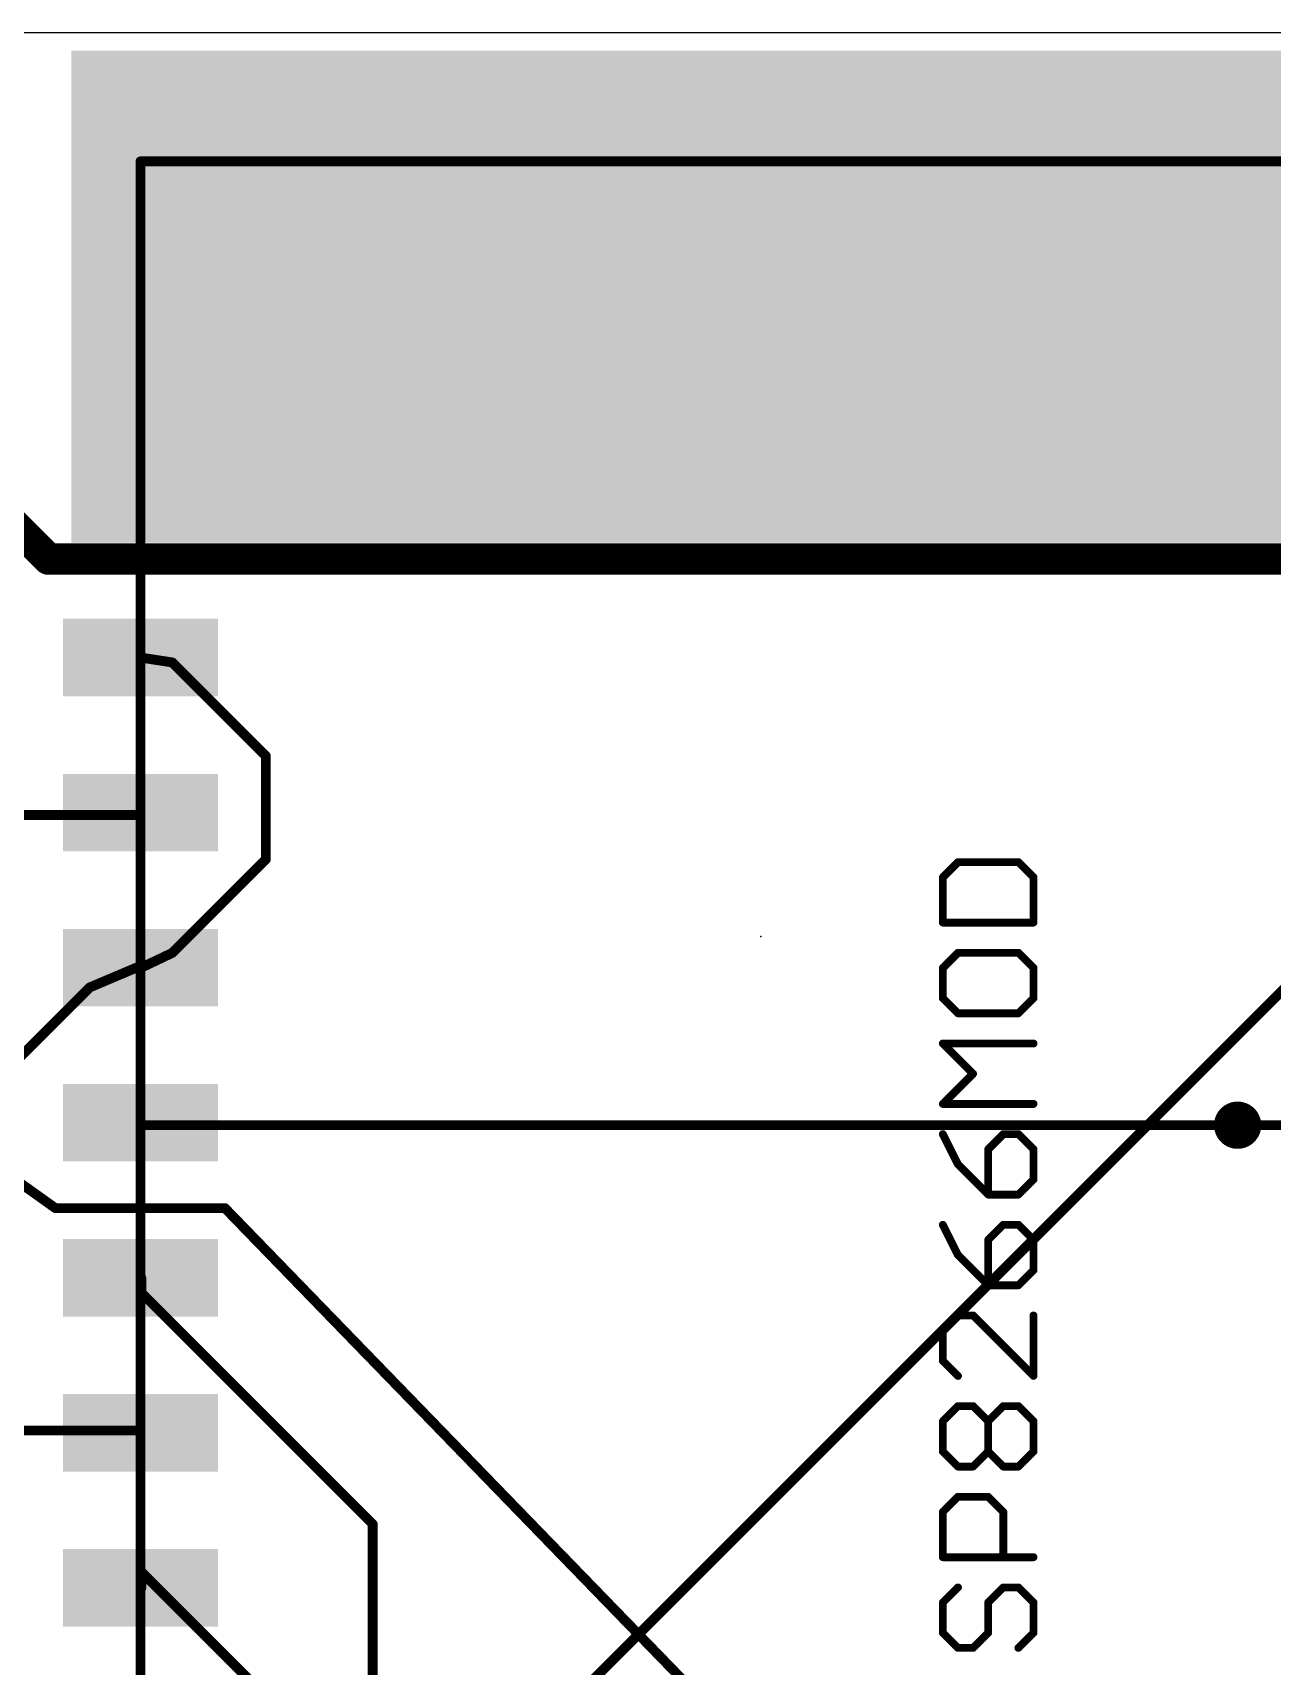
# Model space of a CAD drawing. Extents: x -2 to 100, y 0 to 40.
# Drawn here: x 31.81 to 47.8, y 18.93 to 40 of the extents above; entities that cross this region are included whole.
import ezdxf

# ---------------------------------------------------------------- set-up
doc = ezdxf.new("R2010")
doc.units = 0
for name, color, linetype in [('1', 14, 'CONTINUOUS'), ('16', 174, 'CONTINUOUS'), ('18', 94, 'CONTINUOUS'), ('20', 178, 'CONTINUOUS'), ('21', 250, 'CONTINUOUS'), ('23', 178, 'CONTINUOUS'), ('25', 250, 'CONTINUOUS'), ('41', 14, 'CONTINUOUS'), ('42', 174, 'CONTINUOUS')]:
    doc.layers.add(name, color=color, linetype=linetype)

# ---------------------------------------------------------------- blocks, each defined once
blk = doc.blocks.new('RECT')
blk.add_solid([(-0.5, -0.5), (0.5, -0.5), (-0.5, 0.5), (0.5, 0.5)])
blk = doc.blocks.new('ROUNDV')
at = {"const_width": 0.5}
blk.add_lwpolyline([(0, -0.25, 1), (0, 0.25, 1), (0, -0.25)], format="xyb", dxfattribs=at)

msp = doc.modelspace()

# ---------------------------------------------------------------- linework, layer by layer
at = {"layer": '1'}
for points, const_width in [([(31.188, 34.036), (32.0135, 33.2105)], 0.4064), ([(32.0135, 33.2105), (51.6635, 33.2105)], 0.4064), ([(33.6105, 31.877), (33.2, 31.94)], 0.127), ([(33.6105, 31.877), (34.817, 30.6705)], 0.127), ([(34.817, 30.6705), (34.817, 29.337)], 0.127), ([(31.242, 29.9085), (33.147, 29.9085)], 0.127), ([(33.147, 29.9085), (33.2, 29.94)], 0.127), ([(34.817, 29.337), (33.6105, 28.1305)], 0.127), ([(33.6105, 28.1305), (33.2105, 27.94)], 0.127), ([(32.547, 27.686), (33.147, 27.94)], 0.127), ([(33.147, 27.94), (33.2, 27.94)], 0.127), ([(33.2105, 27.94), (33.2, 27.94)], 0.127), ([(31.404, 26.543), (32.547, 27.686)], 0.127), ([(33.2105, 25.908), (33.2, 25.94)], 0.127), ([(47.352, 25.908), (33.2105, 25.908)], 0.127), ([(32.1025, 24.838), (31.404, 25.3365)], 0.127), ([(34.29, 24.838), (32.1025, 24.838)], 0.127), ([(40.8305, 18.0975), (34.29, 24.838)], 0.127), ([(33.2105, 23.9395), (33.2, 23.94)], 0.127), ([(33.2105, 23.749), (33.2105, 23.9395)], 0.127), ([(36.195, 20.7645), (33.2105, 23.749)], 0.127), ([(33.147, 21.971), (30.607, 21.971)], 0.127), ([(33.147, 21.971), (33.2, 21.94)], 0.127), ([(36.195, 9.7155), (36.195, 20.7645)], 0.127), ([(33.2105, 20.1485), (33.2105, 19.939)], 0.127), ([(34.798, 18.561), (33.2105, 20.1485)], 0.127), ([(33.2105, 19.939), (33.2, 19.94)], 0.127)]:
    msp.add_lwpolyline(points, dxfattribs=dict(at, const_width=const_width))
for points, const_width in [([(32.0135, 33.3121, 1), (32.0135, 33.1089)], 0.2032), ([(31.9417, 33.1387, 1), (32.0853, 33.2823)], 0.2032), ([(33.2048, 31.9714, 1), (33.1952, 31.9086)], 0.0635), ([(33.633, 31.8995, 1), (33.588, 31.8545)], 0.0635), ([(33.6057, 31.8456, 1), (33.6153, 31.9084)], 0.0635), ([(34.8488, 30.6705, 1), (34.7852, 30.6705)], 0.0635), ([(34.7945, 30.648, 1), (34.8395, 30.693)], 0.0635), ([(33.1308, 29.9358, 1), (33.1632, 29.8812)], 0.0635), ([(33.147, 29.8768, 1), (33.147, 29.9402)], 0.0635), ([(33.2162, 29.9127, 1), (33.1838, 29.9673)], 0.0635), ([(34.7852, 29.337, 1), (34.8488, 29.337)], 0.0635), ([(34.8395, 29.3145, 1), (34.7945, 29.3595)], 0.0635), ([(33.588, 28.153, 1), (33.633, 28.108)], 0.0635), ([(33.6242, 28.1018, 1), (33.5968, 28.1592)], 0.0635), ([(33.147, 27.9718, 1), (33.147, 27.9083)], 0.0635), ([(33.1594, 27.9108, 1), (33.1346, 27.9692)], 0.0635), ([(33.2, 27.9718, 1), (33.2, 27.9083)], 0.0635), ([(33.1968, 27.9687, 1), (33.2242, 27.9113)], 0.0635), ([(33.2, 27.9083, 1), (33.2, 27.9718)], 0.0635), ([(33.2105, 27.9083, 1), (33.2105, 27.9718)], 0.0635), ([(32.5346, 27.7152, 1), (32.5594, 27.6568)], 0.0635), ([(32.5695, 27.6635, 1), (32.5245, 27.7085)], 0.0635), ([(33.2302, 25.9499, 1), (33.1698, 25.9301)], 0.0635), ([(33.2105, 25.9398, 1), (33.2105, 25.8763)], 0.0635), ([(33.1803, 25.8981, 1), (33.2407, 25.9179)], 0.0635), ([(47.352, 25.8763, 1), (47.352, 25.9398)], 0.0635), ([(32.1025, 24.8697, 1), (32.1025, 24.8063)], 0.0635), ([(32.0841, 24.8122, 1), (32.1209, 24.8638)], 0.0635), ([(34.3128, 24.8601, 1), (34.2672, 24.8159)], 0.0635), ([(34.29, 24.8063, 1), (34.29, 24.8697)], 0.0635), ([(33.2015, 23.9717, 1), (33.1985, 23.9083)], 0.0635), ([(33.233, 23.7715, 1), (33.188, 23.7265)], 0.0635), ([(33.2423, 23.9395, 1), (33.1788, 23.9395)], 0.0635), ([(33.209, 23.9078, 1), (33.212, 23.9712)], 0.0635), ([(33.1788, 23.749, 1), (33.2423, 23.749)], 0.0635), ([(33.163, 21.9984, 1), (33.131, 21.9436)], 0.0635), ([(33.147, 21.9393, 1), (33.147, 22.0027)], 0.0635), ([(33.184, 21.9126, 1), (33.216, 21.9674)], 0.0635), ([(36.2268, 20.7645, 1), (36.1632, 20.7645)], 0.0635), ([(36.1725, 20.742, 1), (36.2175, 20.787)], 0.0635), ([(33.233, 20.171, 1), (33.188, 20.126)], 0.0635), ([(33.2423, 20.1485, 1), (33.1788, 20.1485)], 0.0635), ([(33.203, 19.9716, 1), (33.197, 19.9084)], 0.0635), ([(33.1788, 19.939, 1), (33.2423, 19.939)], 0.0635), ([(33.2075, 19.9074, 1), (33.2135, 19.9706)], 0.0635)]:
    msp.add_lwpolyline(points, format="xyb", dxfattribs=dict(at, const_width=const_width))
at = {"layer": '16', "const_width": 0.127}
for points in [[(51.778, 31.496), (34.3155, 14.0335)], [(58.293, 25.908), (47.352, 25.908)]]:
    msp.add_lwpolyline(points, dxfattribs=at)
at = {"layer": '16', "const_width": 0.0635}
msp.add_lwpolyline([(47.352, 25.9398, 1), (47.352, 25.8763)], format="xyb", dxfattribs=at)
at = {"layer": '20'}
msp.add_line((51, 40), (21, 40), dxfattribs=at)
at = {"layer": '21', "const_width": 0.0635}
for points in [[(33.2, 38.3718, 1), (33.2, 38.3083)], [(33.2318, 38.34, 1), (33.1683, 38.34)]]:
    msp.add_lwpolyline(points, format="xyb", dxfattribs=at)
at = {"layer": '21', "const_width": 0.127}
for points in [[(33.2, 16.34), (33.2, 38.34)], [(49.2, 38.34), (33.2, 38.34)]]:
    msp.add_lwpolyline(points, dxfattribs=at)
at = {"layer": '23'}
msp.add_point((41.2, 28.34), dxfattribs=at)
at = {"layer": '25', "const_width": 0.1016}
for points in [[(43.7447, 29.301), (43.5498, 29.1061)], [(44.5243, 29.301), (43.7447, 29.301)], [(44.7192, 29.1061), (44.5243, 29.301)], [(43.5498, 29.1061), (43.5498, 28.5214)], [(44.7192, 28.5214), (44.7192, 29.1061)], [(43.5498, 28.5214), (44.7192, 28.5214)], [(43.7447, 28.1316), (43.5498, 27.9367)], [(44.5243, 28.1316), (43.7447, 28.1316)], [(44.7192, 27.9367), (44.5243, 28.1316)], [(43.5498, 27.9367), (43.5498, 27.5469)], [(44.7192, 27.5469), (44.7192, 27.9367)], [(43.5498, 27.5469), (43.7447, 27.352)], [(43.7447, 27.352), (44.5243, 27.352)], [(44.5243, 27.352), (44.7192, 27.5469)], [(43.9396, 26.5724), (43.5498, 26.9622)], [(43.5498, 26.9622), (44.7192, 26.9622)], [(43.5498, 26.1826), (43.9396, 26.5724)], [(44.7192, 26.1826), (43.5498, 26.1826)], [(43.5498, 25.7928), (43.7447, 25.403)], [(44.3294, 25.7928), (44.1345, 25.5979)], [(44.5243, 25.7928), (44.3294, 25.7928)], [(44.7192, 25.5979), (44.5243, 25.7928)], [(44.1345, 25.5979), (44.1345, 25.0132)], [(44.7192, 25.2081), (44.7192, 25.5979)], [(43.7447, 25.403), (44.1345, 25.0132)], [(44.5243, 25.0132), (44.7192, 25.2081)], [(44.1345, 25.0132), (44.5243, 25.0132)], [(43.5498, 24.6234), (43.7447, 24.2336)], [(44.3294, 24.6234), (44.1345, 24.4285)], [(44.5243, 24.6234), (44.3294, 24.6234)], [(44.7192, 24.4285), (44.5243, 24.6234)], [(44.1345, 24.4285), (44.1345, 23.8438)], [(44.7192, 24.0387), (44.7192, 24.4285)], [(43.7447, 24.2336), (44.1345, 23.8438)], [(44.5243, 23.8438), (44.7192, 24.0387)], [(44.1345, 23.8438), (44.5243, 23.8438)], [(43.7447, 23.454), (43.5498, 23.2591)], [(43.9396, 23.454), (43.7447, 23.454)], [(44.7192, 22.6744), (43.9396, 23.454)], [(44.7192, 23.454), (44.7192, 22.6744)], [(43.5498, 23.2591), (43.5498, 22.8693)], [(43.5498, 22.8693), (43.7447, 22.6744)], [(43.5498, 22.0897), (43.7447, 22.2846)], [(43.5498, 21.6999), (43.5498, 22.0897)], [(43.7447, 22.2846), (43.9396, 22.2846)], [(43.9396, 22.2846), (44.1345, 22.0897)], [(44.1345, 22.0897), (44.3294, 22.2846)], [(44.1345, 21.6999), (44.1345, 22.0897)], [(44.3294, 22.2846), (44.5243, 22.2846)], [(44.5243, 22.2846), (44.7192, 22.0897)], [(44.7192, 22.0897), (44.7192, 21.6999)], [(43.7447, 21.505), (43.5498, 21.6999)], [(44.1345, 21.6999), (43.9396, 21.505)], [(44.3294, 21.505), (44.1345, 21.6999)], [(44.7192, 21.6999), (44.5243, 21.505)], [(43.9396, 21.505), (43.7447, 21.505)], [(44.5243, 21.505), (44.3294, 21.505)], [(43.5498, 20.9203), (43.7447, 21.1152)], [(43.7447, 21.1152), (44.1345, 21.1152)], [(44.1345, 21.1152), (44.3294, 20.9203)], [(43.5498, 20.3356), (43.5498, 20.9203)], [(44.3294, 20.9203), (44.3294, 20.3356)], [(44.7192, 20.3356), (43.5498, 20.3356)], [(43.7447, 19.9458), (43.5498, 19.7509)], [(44.1345, 19.7509), (44.3294, 19.9458)], [(44.3294, 19.9458), (44.5243, 19.9458)], [(44.5243, 19.9458), (44.7192, 19.7509)], [(43.5498, 19.7509), (43.5498, 19.3611)], [(44.1345, 19.3611), (44.1345, 19.7509)], [(44.7192, 19.7509), (44.7192, 19.3611)], [(43.5498, 19.3611), (43.7447, 19.1662)], [(43.9396, 19.1662), (44.1345, 19.3611)], [(44.7192, 19.3611), (44.5243, 19.1662)], [(43.7447, 19.1662), (43.9396, 19.1662)]]:
    msp.add_lwpolyline(points, dxfattribs=at)
at = {"layer": '25', "const_width": 0.0508}
for points in [[(43.7447, 29.3264, 1), (43.7447, 29.2756)], [(43.7627, 29.283, 1), (43.7267, 29.3189)], [(44.5423, 29.3189, 1), (44.5063, 29.283)], [(44.5243, 29.2756, 1), (44.5243, 29.3264)], [(43.5752, 29.1061, 1), (43.5244, 29.1061)], [(43.5318, 29.124, 1), (43.5678, 29.0881)], [(44.7446, 29.1061, 1), (44.6938, 29.1061)], [(44.7012, 29.0881, 1), (44.7372, 29.124)], [(43.5498, 28.5468, 1), (43.5498, 28.496)], [(43.5244, 28.5214, 1), (43.5752, 28.5214)], [(44.6938, 28.5214, 1), (44.7446, 28.5214)], [(44.7192, 28.496, 1), (44.7192, 28.5468)], [(43.7447, 28.157, 1), (43.7447, 28.1062)], [(43.7627, 28.1136, 1), (43.7267, 28.1495)], [(44.5423, 28.1495, 1), (44.5063, 28.1136)], [(44.5243, 28.1062, 1), (44.5243, 28.157)], [(43.5752, 27.9367, 1), (43.5244, 27.9367)], [(43.5318, 27.9546, 1), (43.5678, 27.9187)], [(44.7446, 27.9367, 1), (44.6938, 27.9367)], [(44.7012, 27.9187, 1), (44.7372, 27.9546)], [(43.5678, 27.5648, 1), (43.5318, 27.5289)], [(43.5244, 27.5469, 1), (43.5752, 27.5469)], [(43.7447, 27.3774, 1), (43.7447, 27.3266)], [(43.7267, 27.334, 1), (43.7627, 27.3699)], [(44.5063, 27.3699, 1), (44.5423, 27.334)], [(44.5243, 27.3266, 1), (44.5243, 27.3774)], [(44.6938, 27.5469, 1), (44.7446, 27.5469)], [(44.7372, 27.5289, 1), (44.7012, 27.5648)], [(43.5678, 26.9801, 1), (43.5318, 26.9442)], [(43.5498, 26.9876, 1), (43.5498, 26.9368)], [(44.7192, 26.9368, 1), (44.7192, 26.9876)], [(43.9576, 26.5544, 1), (43.9216, 26.5903)], [(43.9216, 26.5544, 1), (43.9576, 26.5903)], [(43.5498, 26.208, 1), (43.5498, 26.1572)], [(43.5318, 26.2005, 1), (43.5678, 26.1646)], [(44.7192, 26.1572, 1), (44.7192, 26.208)], [(43.5725, 25.8041, 1), (43.5271, 25.7814)], [(44.3294, 25.8182, 1), (44.3294, 25.7674)], [(44.3474, 25.7748, 1), (44.3114, 25.8107)], [(44.5423, 25.8107, 1), (44.5063, 25.7748)], [(44.5243, 25.7674, 1), (44.5243, 25.8182)], [(44.1599, 25.5979, 1), (44.1091, 25.5979)], [(44.1165, 25.6158, 1), (44.1525, 25.5799)], [(44.7446, 25.5979, 1), (44.6938, 25.5979)], [(44.7012, 25.5799, 1), (44.7372, 25.6158)], [(43.7627, 25.4209, 1), (43.7267, 25.385)], [(43.722, 25.3916, 1), (43.7674, 25.4143)], [(44.6938, 25.2081, 1), (44.7446, 25.2081)], [(44.7372, 25.1901, 1), (44.7012, 25.226)], [(44.1345, 25.0386, 1), (44.1345, 24.9878)], [(44.1091, 25.0132, 1), (44.1599, 25.0132)], [(44.1165, 24.9952, 1), (44.1525, 25.0311)], [(44.5063, 25.0311, 1), (44.5423, 24.9952)], [(44.5243, 24.9878, 1), (44.5243, 25.0386)], [(43.5725, 24.6347, 1), (43.5271, 24.612)], [(44.3294, 24.6488, 1), (44.3294, 24.598)], [(44.3474, 24.6054, 1), (44.3114, 24.6413)], [(44.5423, 24.6413, 1), (44.5063, 24.6054)], [(44.5243, 24.598, 1), (44.5243, 24.6488)], [(44.1599, 24.4285, 1), (44.1091, 24.4285)], [(44.1165, 24.4464, 1), (44.1525, 24.4105)], [(44.7446, 24.4285, 1), (44.6938, 24.4285)], [(44.7012, 24.4105, 1), (44.7372, 24.4464)], [(43.7627, 24.2515, 1), (43.7267, 24.2156)], [(43.722, 24.2222, 1), (43.7674, 24.2449)], [(44.6938, 24.0387, 1), (44.7446, 24.0387)], [(44.7372, 24.0207, 1), (44.7012, 24.0566)], [(44.1345, 23.8692, 1), (44.1345, 23.8184)], [(44.1091, 23.8438, 1), (44.1599, 23.8438)], [(44.1165, 23.8258, 1), (44.1525, 23.8618)], [(44.5063, 23.8618, 1), (44.5423, 23.8258)], [(44.5243, 23.8184, 1), (44.5243, 23.8692)], [(43.7447, 23.4794, 1), (43.7447, 23.4286)], [(43.7627, 23.436, 1), (43.7267, 23.472)], [(43.9576, 23.472, 1), (43.9216, 23.436)], [(43.9396, 23.4286, 1), (43.9396, 23.4794)], [(44.7446, 23.454, 1), (44.6938, 23.454)], [(43.5318, 23.2771, 1), (43.5678, 23.2411)], [(43.5752, 23.2591, 1), (43.5244, 23.2591)], [(43.5678, 22.8873, 1), (43.5318, 22.8513)], [(43.5244, 22.8693, 1), (43.5752, 22.8693)], [(43.7267, 22.6564, 1), (43.7627, 22.6924)], [(44.6938, 22.6744, 1), (44.7446, 22.6744)], [(44.7012, 22.6564, 1), (44.7372, 22.6924)], [(43.5318, 22.1077, 1), (43.5678, 22.0717)], [(43.5752, 22.0897, 1), (43.5244, 22.0897)], [(43.7447, 22.31, 1), (43.7447, 22.2592)], [(43.7627, 22.2666, 1), (43.7267, 22.3026)], [(43.9576, 22.3026, 1), (43.9216, 22.2666)], [(43.9396, 22.2592, 1), (43.9396, 22.31)], [(44.1165, 22.1077, 1), (44.1525, 22.0717)], [(44.1599, 22.0897, 1), (44.1091, 22.0897)], [(44.1165, 22.0717, 1), (44.1525, 22.1077)], [(44.3294, 22.31, 1), (44.3294, 22.2592)], [(44.3474, 22.2666, 1), (44.3114, 22.3026)], [(44.5423, 22.3026, 1), (44.5063, 22.2666)], [(44.5243, 22.2592, 1), (44.5243, 22.31)], [(44.7446, 22.0897, 1), (44.6938, 22.0897)], [(44.7012, 22.0717, 1), (44.7372, 22.1077)], [(43.5678, 21.7179, 1), (43.5318, 21.6819)], [(43.5244, 21.6999, 1), (43.5752, 21.6999)], [(44.1525, 21.7179, 1), (44.1165, 21.6819)], [(44.1091, 21.6999, 1), (44.1599, 21.6999)], [(44.1525, 21.6819, 1), (44.1165, 21.7179)], [(44.6938, 21.6999, 1), (44.7446, 21.6999)], [(44.7372, 21.6819, 1), (44.7012, 21.7179)], [(43.7447, 21.5304, 1), (43.7447, 21.4796)], [(43.7267, 21.487, 1), (43.7627, 21.523)], [(43.9216, 21.523, 1), (43.9576, 21.487)], [(43.9396, 21.4796, 1), (43.9396, 21.5304)], [(44.3294, 21.5304, 1), (44.3294, 21.4796)], [(44.3114, 21.487, 1), (44.3474, 21.523)], [(44.5063, 21.523, 1), (44.5423, 21.487)], [(44.5243, 21.4796, 1), (44.5243, 21.5304)], [(43.7447, 21.1406, 1), (43.7447, 21.0898)], [(43.7627, 21.0972, 1), (43.7267, 21.1332)], [(44.1525, 21.1332, 1), (44.1165, 21.0972)], [(44.1345, 21.0898, 1), (44.1345, 21.1406)], [(43.5318, 20.9383, 1), (43.5678, 20.9023)], [(43.5752, 20.9203, 1), (43.5244, 20.9203)], [(44.3548, 20.9203, 1), (44.304, 20.9203)], [(44.3114, 20.9023, 1), (44.3474, 20.9383)], [(43.5498, 20.361, 1), (43.5498, 20.3102)], [(43.5244, 20.3356, 1), (43.5752, 20.3356)], [(44.304, 20.3356, 1), (44.3548, 20.3356)], [(44.7192, 20.3102, 1), (44.7192, 20.361)], [(43.7627, 19.9278, 1), (43.7267, 19.9638)], [(44.3294, 19.9712, 1), (44.3294, 19.9204)], [(44.3474, 19.9278, 1), (44.3114, 19.9638)], [(44.5423, 19.9638, 1), (44.5063, 19.9278)], [(44.5243, 19.9204, 1), (44.5243, 19.9712)], [(43.5318, 19.7689, 1), (43.5678, 19.7329)], [(43.5752, 19.7509, 1), (43.5244, 19.7509)], [(44.1165, 19.7689, 1), (44.1525, 19.7329)], [(44.1599, 19.7509, 1), (44.1091, 19.7509)], [(44.7446, 19.7509, 1), (44.6938, 19.7509)], [(44.7012, 19.7329, 1), (44.7372, 19.7689)], [(43.5678, 19.3791, 1), (43.5318, 19.3431)], [(43.5244, 19.3611, 1), (43.5752, 19.3611)], [(44.1091, 19.3611, 1), (44.1599, 19.3611)], [(44.1525, 19.3431, 1), (44.1165, 19.3791)], [(44.6938, 19.3611, 1), (44.7446, 19.3611)], [(44.7372, 19.3431, 1), (44.7012, 19.3791)], [(43.7447, 19.1916, 1), (43.7447, 19.1408)], [(43.7267, 19.1482, 1), (43.7627, 19.1842)], [(43.9216, 19.1842, 1), (43.9576, 19.1482)], [(43.9396, 19.1408, 1), (43.9396, 19.1916)], [(44.5063, 19.1842, 1), (44.5423, 19.1482)]]:
    msp.add_lwpolyline(points, format="xyb", dxfattribs=at)

# ---------------------------------------------------------------- block references
at = {"layer": '1', "xscale": 2}
for p in [(33.2, 31.94), (33.2, 29.94), (33.2, 27.94), (33.2, 25.94), (33.2, 23.94), (33.2, 21.94), (33.2, 19.94)]:
    msp.add_blockref('RECT', p, dxfattribs=at)
at = {"layer": '18', "xscale": 0.6096, "yscale": 0.6096}
msp.add_blockref('ROUNDV', (47.352, 25.908), dxfattribs=at)
msp.add_blockref('ROUNDV', (47.352, 25.908), dxfattribs=at)
at = {"layer": '41', "xscale": 6.35, "yscale": 17.78, "rotation": 270}
msp.add_blockref('RECT', (41.2, 36.595), dxfattribs=at)
at = {"layer": '42', "xscale": 6.35, "yscale": 17.78, "rotation": 270}
msp.add_blockref('RECT', (41.2, 36.595), dxfattribs=at)

doc.saveas('drawing.dxf')
